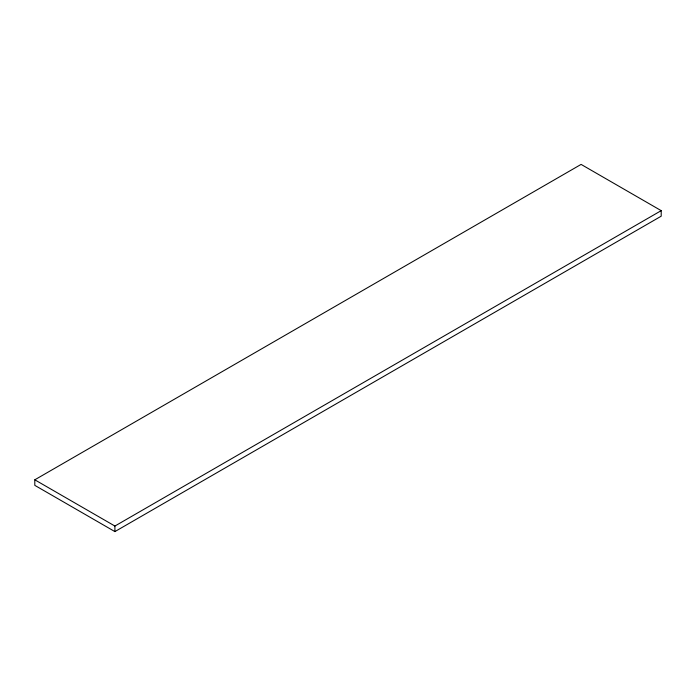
<?xml version="1.0" encoding="UTF-8"?>
<svg xmlns="http://www.w3.org/2000/svg" width="696" height="696" viewBox="0 0 696 696"><rect width="100%" height="100%" fill="white"/><g stroke="black" fill="none" stroke-linecap="round" stroke-linejoin="round"><path stroke-width="1.04" d="M34.8 479.805L581.099 164.404L661.2 210.644L661.2 216.195L114.901 531.596L34.8 485.356L34.8 479.805L114.901 526.045L661.2 210.644M114.901 526.045L114.901 531.596"/></g></svg>
